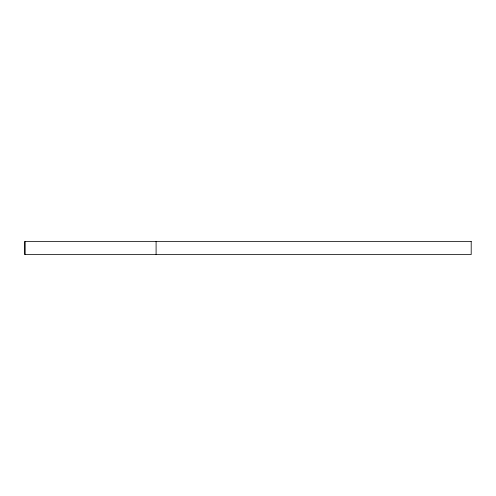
<?xml version="1.0" encoding="UTF-8"?>
<svg xmlns="http://www.w3.org/2000/svg" width="496" height="496" viewBox="0 0 496 496"><rect width="100%" height="100%" fill="white"/><g stroke="black" fill="none" stroke-linecap="round" stroke-linejoin="round"><path stroke-width="0.74" d="M156.091 241.434L156.091 254.566M24.998 241.434L24.998 254.566M471.2 241.434L24.8 241.434L24.8 254.566L471.2 254.566L471.2 241.434"/></g></svg>
